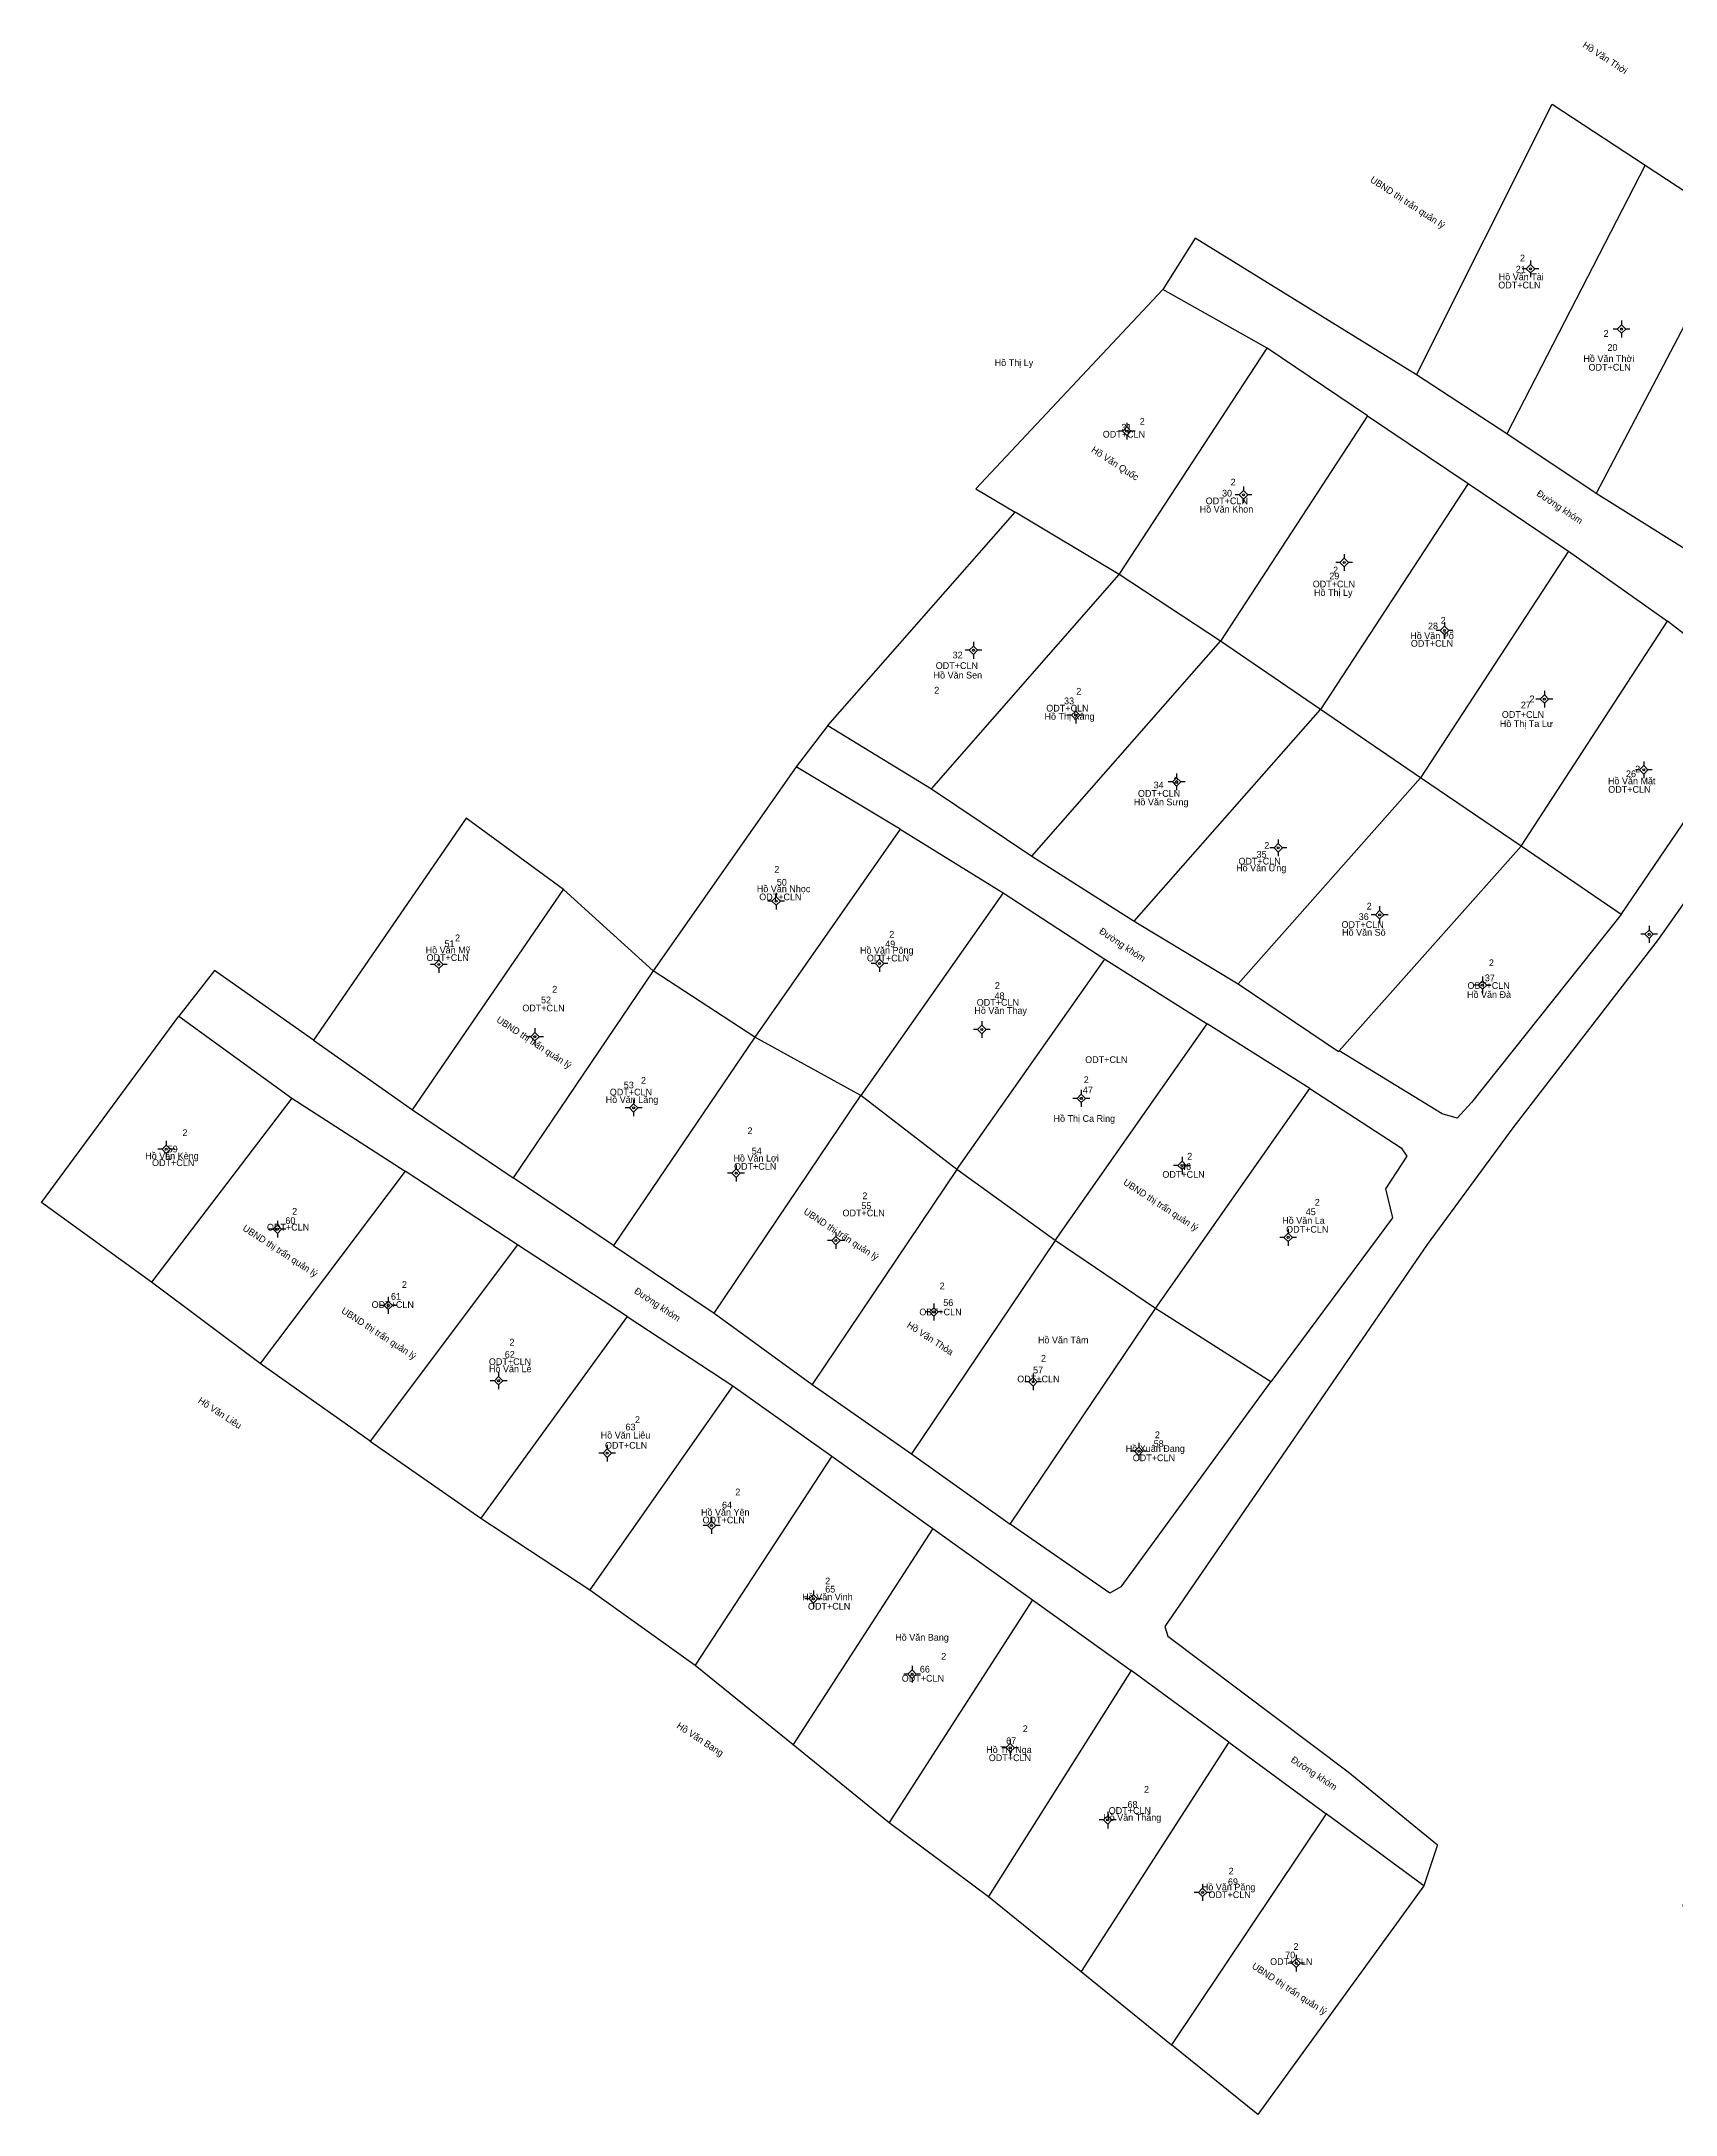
# Model space of a CAD drawing. Extents: x 535604 to 536043, y 1839074 to 1839455.
# Drawn here: x 535603.5 to 535846.2, y 1839074.3 to 1839382.3 of the extents above; entities that cross this region are included whole.
import ezdxf

# ---------------------------------------------------------------- set-up
doc = ezdxf.new("R2010")
doc.units = 0
for name, color, linetype in [('Level 10', 7, 'Continuous'), ('Level 11', 7, 'Continuous'), ('Level 16', 7, 'Continuous'), ('Level 17', 7, 'Continuous'), ('Level 18', 7, 'Continuous'), ('Level 19', 7, 'Continuous')]:
    doc.layers.add(name, color=color, linetype=linetype)

msp = doc.modelspace()

# ---------------------------------------------------------------- linework, layer by layer
at = {"layer": 'Level 10'}
for p, q in [((535841.67, 1839363.96), (535821.11, 1839324.04)), ((535841.67, 1839363.96), (535855.27, 1839355.02)), ((535853.17, 1839351), (535834.41, 1839315.15)), ((535785.52, 1839336.78), (535770.04, 1839345.49)), ((535763.56, 1839303.13), (535785.52, 1839336.78)), ((535800.44, 1839326.72), (535785.52, 1839336.78)), ((535821.11, 1839324.04), (535807.71, 1839332.79)), ((535800.44, 1839326.72), (535778.58, 1839293.22)), ((535800.44, 1839326.72), (535815.37, 1839316.66)), ((535834.41, 1839315.15), (535821.11, 1839324.04)), ((535815.37, 1839316.66), (535793.45, 1839283.08)), ((535815.37, 1839316.66), (535830.3, 1839306.6)), ((535853.03, 1839303.51), (535834.41, 1839315.15)), ((535720.3, 1839280.7), (535748.11, 1839312.37)), ((535763.56, 1839303.13), (535748.11, 1839312.37)), ((535830.3, 1839306.6), (535808.32, 1839272.94)), ((535830.3, 1839306.6), (535844.99, 1839296.2)), ((535735.66, 1839271.31), (535763.56, 1839303.13)), ((535778.58, 1839293.22), (535763.56, 1839303.13)), ((535823.25, 1839262.76), (535844.99, 1839296.2)), ((535750.59, 1839261.26), (535778.58, 1839293.22)), ((535793.45, 1839283.08), (535778.58, 1839293.22)), ((535765.79, 1839251.61), (535793.45, 1839283.08)), ((535808.32, 1839272.94), (535793.45, 1839283.08)), ((535720.3, 1839280.7), (535715.59, 1839274.55)), ((535720.3, 1839280.7), (535735.66, 1839271.31)), ((535715.59, 1839274.55), (535694.34, 1839244.23)), ((535731.03, 1839265.29), (535715.59, 1839274.55)), ((535781.22, 1839242.3), (535808.32, 1839272.94)), ((535823.25, 1839262.76), (535808.32, 1839272.94)), ((535735.66, 1839271.31), (535750.59, 1839261.26)), ((535731.03, 1839265.29), (535709.43, 1839234.41)), ((535731.03, 1839265.29), (535746.34, 1839255.83)), ((535823.25, 1839262.76), (535796.22, 1839232.34)), ((535838.12, 1839252.62), (535823.25, 1839262.76)), ((535750.59, 1839261.26), (535765.79, 1839251.61)), ((535658.63, 1839223.6), (535681.02, 1839256.34)), ((535694.34, 1839244.23), (535681.02, 1839256.34)), ((535746.34, 1839255.83), (535725.19, 1839225.71)), ((535746.34, 1839255.83), (535761.42, 1839246)), ((535765.79, 1839251.61), (535781.22, 1839242.3)), ((535694.34, 1839244.23), (535673.54, 1839213.51)), ((535709.43, 1839234.41), (535694.34, 1839244.23)), ((535739.47, 1839214.74), (535761.42, 1839246)), ((535761.42, 1839246), (535776.62, 1839236.36)), ((535781.22, 1839242.3), (535796.14, 1839232.25)), ((535623.93, 1839237.53), (535640.71, 1839225.33)), ((535754.06, 1839204.2), (535776.62, 1839236.36)), ((535791.85, 1839226.76), (535776.62, 1839236.36)), ((535643.91, 1839233.96), (535658.63, 1839223.6)), ((535709.43, 1839234.41), (535688.46, 1839203.43)), ((535725.19, 1839225.71), (535709.43, 1839234.41)), ((535796.22, 1839232.34), (535796.14, 1839232.25)), ((535640.71, 1839225.33), (535619.83, 1839197.99)), ((535640.71, 1839225.33), (535657.52, 1839214.49)), ((535703.39, 1839193.37), (535725.19, 1839225.71)), ((535739.47, 1839214.74), (535725.19, 1839225.71)), ((535768.95, 1839194.09), (535791.85, 1839226.76)), ((535658.63, 1839223.6), (535673.54, 1839213.51)), ((535657.52, 1839214.49), (535635.98, 1839185.89)), ((535674.2, 1839203.55), (535657.52, 1839214.49)), ((535688.46, 1839203.43), (535673.54, 1839213.51)), ((535739.47, 1839214.74), (535717.96, 1839182.81)), ((535754.06, 1839204.2), (535739.47, 1839214.74)), ((535754.06, 1839204.2), (535732.69, 1839172.47)), ((535768.95, 1839194.09), (535754.06, 1839204.2)), ((535674.2, 1839203.55), (535652.31, 1839174.35)), ((535690.47, 1839192.89), (535674.2, 1839203.55)), ((535688.46, 1839203.43), (535703.39, 1839193.37)), ((535635.98, 1839185.89), (535619.83, 1839197.99)), ((535690.47, 1839192.89), (535668.74, 1839162.94)), ((535690.47, 1839192.89), (535706.18, 1839182.57)), ((535703.39, 1839193.37), (535717.96, 1839182.81)), ((535747.35, 1839162.03), (535768.95, 1839194.09)), ((535786.08, 1839183.2), (535768.95, 1839194.09)), ((535652.31, 1839174.35), (535635.98, 1839185.89)), ((535706.18, 1839182.57), (535684.94, 1839152.27)), ((535706.18, 1839182.57), (535720.86, 1839172.16)), ((535717.96, 1839182.81), (535732.69, 1839172.47)), ((535652.31, 1839174.35), (535668.74, 1839162.94)), ((535720.86, 1839172.16), (535700.59, 1839141.09)), ((535720.86, 1839172.16), (535735.89, 1839161.38)), ((535732.69, 1839172.47), (535747.35, 1839162.03)), ((535668.74, 1839162.94), (535684.94, 1839152.27)), ((535735.89, 1839161.38), (535715.15, 1839129.28)), ((535735.89, 1839161.38), (535750.68, 1839150.77)), ((535684.94, 1839152.27), (535700.59, 1839141.09)), ((535750.68, 1839150.77), (535729.41, 1839117.71)), ((535750.68, 1839150.77), (535765.32, 1839140.3)), ((535700.59, 1839141.09), (535715.15, 1839129.28)), ((535765.32, 1839140.3), (535744.13, 1839106.73)), ((535779.82, 1839129.64), (535765.32, 1839140.3)), ((535715.15, 1839129.28), (535729.41, 1839117.71)), ((535779.82, 1839129.64), (535757.92, 1839095.55)), ((535779.82, 1839129.64), (535794.32, 1839118.98)), ((535729.41, 1839117.71), (535744.13, 1839106.73)), ((535794.32, 1839118.98), (535771.32, 1839084.68)), ((535808.8, 1839108.29), (535794.32, 1839118.98)), ((535810.82, 1839114.37), (535808.8, 1839108.29)), ((535744.13, 1839106.73), (535757.92, 1839095.55)), ((535757.92, 1839095.55), (535771.32, 1839084.68))]:
    msp.add_line(p, q, dxfattribs=at)
for points in [[(535807.71, 1839332.79), (535827.88, 1839373.02), (535841.67, 1839363.96)], [(535807.71, 1839332.79), (535774.86, 1839353.09), (535770.04, 1839345.49)], [(535770.04, 1839345.49), (535742.26, 1839315.87), (535748.11, 1839312.37)], [(535838.12, 1839252.62), (535857.92, 1839281.74), (535857.55, 1839285.04), (535856.26, 1839287.44), (535844.99, 1839296.2)], [(535853.15, 1839103.85), (535847.29, 1839105.24), (535852.44, 1839132.67), (535859, 1839170.76), (535863.17, 1839195.53), (535872.01, 1839212.4), (535890.46, 1839226.75), (535925.98, 1839253.99), (535925.26, 1839257.63), (535912.73, 1839263.31), (535870.38, 1839281.73), (535868.4, 1839281.89), (535866.09, 1839280.81), (535843.58, 1839248.89)], [(535681.02, 1839256.34), (535666.56, 1839266.93), (535643.91, 1839233.96)], [(535838.12, 1839252.62), (535815.86, 1839224.67), (535813.73, 1839222.36), (535811.51, 1839223.01), (535796.22, 1839232.34)], [(535843.58, 1839248.89), (535822.03, 1839220.94), (535809.28, 1839203.59), (535770.34, 1839146.83), (535770.8, 1839145.41), (535797.56, 1839125.24), (535810.82, 1839114.37)], [(535643.91, 1839233.96), (535629.19, 1839244.32), (535623.93, 1839237.53)], [(535619.83, 1839197.99), (535603.51, 1839209.83), (535623.93, 1839237.53)], [(535791.85, 1839226.76), (535805.43, 1839217.93), (535806.29, 1839216.73), (535803.1, 1839211.86), (535804.13, 1839207.56), (535786.08, 1839183.2)], [(535786.08, 1839183.2), (535786.05, 1839183.16), (535763.82, 1839152.7), (535762.15, 1839151.78), (535747.35, 1839162.03)], [(535808.8, 1839108.29), (535784.16, 1839074.32), (535771.32, 1839084.68)]]:
    msp.add_lwpolyline(points, dxfattribs=at)
at = {"layer": 'Level 11'}
for p, q in [((535824.02, 1839348.55), (535823.39, 1839348.55)), ((535824.64, 1839349.18), (535824.02, 1839348.55)), ((535824.02, 1839348.55), (535824.64, 1839347.93)), ((535824.64, 1839349.8), (535824.64, 1839349.18)), ((535825.27, 1839348.55), (535824.64, 1839349.18)), ((535824.64, 1839347.93), (535825.27, 1839348.55)), ((535825.89, 1839348.55), (535825.27, 1839348.55)), ((535824.64, 1839347.93), (535824.64, 1839347.3)), ((535837.53, 1839339.6), (535836.9, 1839339.6)), ((535838.15, 1839340.23), (535837.53, 1839339.6)), ((535837.53, 1839339.6), (535838.15, 1839338.98)), ((535838.15, 1839340.85), (535838.15, 1839340.23)), ((535838.78, 1839339.6), (535838.15, 1839340.23)), ((535838.15, 1839338.98), (535838.78, 1839339.6)), ((535839.4, 1839339.6), (535838.78, 1839339.6)), ((535838.15, 1839338.98), (535838.15, 1839338.35)), ((535764.05, 1839324.42), (535763.42, 1839324.42)), ((535764.67, 1839325.05), (535764.05, 1839324.42)), ((535764.05, 1839324.42), (535764.67, 1839323.8)), ((535764.67, 1839325.67), (535764.67, 1839325.05)), ((535765.3, 1839324.42), (535764.67, 1839325.05)), ((535764.67, 1839323.8), (535765.3, 1839324.42)), ((535765.92, 1839324.42), (535765.3, 1839324.42)), ((535764.67, 1839323.8), (535764.67, 1839323.17)), ((535781.39, 1839314.97), (535780.77, 1839314.97)), ((535782.02, 1839315.59), (535781.39, 1839314.97)), ((535781.39, 1839314.97), (535782.02, 1839314.34)), ((535782.02, 1839316.22), (535782.02, 1839315.59)), ((535782.64, 1839314.97), (535782.02, 1839315.59)), ((535782.02, 1839314.34), (535782.64, 1839314.97)), ((535783.27, 1839314.97), (535782.64, 1839314.97)), ((535782.02, 1839314.34), (535782.02, 1839313.72)), ((535796.96, 1839305.54), (535796.34, 1839304.92)), ((535796.96, 1839306.17), (535796.96, 1839305.54)), ((535797.59, 1839304.92), (535796.96, 1839305.54)), ((535796.34, 1839304.92), (535795.71, 1839304.92)), ((535796.34, 1839304.92), (535796.96, 1839304.29)), ((535796.96, 1839304.29), (535797.59, 1839304.92)), ((535796.96, 1839304.29), (535796.96, 1839303.67)), ((535798.21, 1839304.92), (535797.59, 1839304.92)), ((535741.91, 1839293.12), (535741.91, 1839292.49)), ((535811.24, 1839294.82), (535810.61, 1839294.82)), ((535811.86, 1839295.44), (535811.24, 1839294.82)), ((535811.24, 1839294.82), (535811.86, 1839294.19)), ((535811.86, 1839296.07), (535811.86, 1839295.44)), ((535812.49, 1839294.82), (535811.86, 1839295.44)), ((535811.86, 1839294.19), (535812.49, 1839294.82)), ((535811.86, 1839294.19), (535811.86, 1839293.57)), ((535813.11, 1839294.82), (535812.49, 1839294.82)), ((535741.28, 1839291.87), (535740.66, 1839291.87)), ((535741.91, 1839292.49), (535741.28, 1839291.87)), ((535741.28, 1839291.87), (535741.91, 1839291.24)), ((535742.53, 1839291.87), (535741.91, 1839292.49)), ((535741.91, 1839291.24), (535742.53, 1839291.87)), ((535741.91, 1839291.24), (535741.91, 1839290.62)), ((535743.16, 1839291.87), (535742.53, 1839291.87)), ((535826.07, 1839284.62), (535825.45, 1839284.62)), ((535826.7, 1839285.24), (535826.07, 1839284.62)), ((535826.07, 1839284.62), (535826.7, 1839283.99)), ((535826.7, 1839285.87), (535826.7, 1839285.24)), ((535827.32, 1839284.62), (535826.7, 1839285.24)), ((535826.7, 1839283.99), (535827.32, 1839284.62)), ((535826.7, 1839283.99), (535826.7, 1839283.37)), ((535827.95, 1839284.62), (535827.32, 1839284.62)), ((535756.47, 1839282.22), (535755.85, 1839282.22)), ((535757.1, 1839282.85), (535756.47, 1839282.22)), ((535756.47, 1839282.22), (535757.1, 1839281.6)), ((535757.1, 1839283.47), (535757.1, 1839282.85)), ((535757.72, 1839282.22), (535757.1, 1839282.85)), ((535757.1, 1839281.6), (535757.72, 1839282.22)), ((535757.1, 1839281.6), (535757.1, 1839280.97)), ((535758.35, 1839282.22), (535757.72, 1839282.22)), ((535841.46, 1839274.73), (535840.83, 1839274.11)), ((535841.46, 1839275.36), (535841.46, 1839274.73)), ((535842.08, 1839274.11), (535841.46, 1839274.73)), ((535771.47, 1839272.32), (535770.84, 1839272.32)), ((535772.09, 1839272.94), (535771.47, 1839272.32)), ((535771.47, 1839272.32), (535772.09, 1839271.69)), ((535772.09, 1839273.57), (535772.09, 1839272.94)), ((535772.72, 1839272.32), (535772.09, 1839272.94)), ((535772.09, 1839271.69), (535772.72, 1839272.32)), ((535772.09, 1839271.69), (535772.09, 1839271.07)), ((535773.34, 1839272.32), (535772.72, 1839272.32)), ((535840.83, 1839274.11), (535840.21, 1839274.11)), ((535840.83, 1839274.11), (535841.46, 1839273.48)), ((535841.46, 1839273.48), (535842.08, 1839274.11)), ((535841.46, 1839273.48), (535841.46, 1839272.86)), ((535842.71, 1839274.11), (535842.08, 1839274.11)), ((535786.56, 1839262.52), (535785.93, 1839262.52)), ((535787.18, 1839263.15), (535786.56, 1839262.52)), ((535786.56, 1839262.52), (535787.18, 1839261.9)), ((535787.18, 1839263.77), (535787.18, 1839263.15)), ((535787.81, 1839262.52), (535787.18, 1839263.15)), ((535787.18, 1839261.9), (535787.81, 1839262.52)), ((535788.43, 1839262.52), (535787.81, 1839262.52)), ((535787.18, 1839261.9), (535787.18, 1839261.27)), ((535711.99, 1839254.6), (535711.37, 1839254.6)), ((535712.62, 1839255.23), (535711.99, 1839254.6)), ((535711.99, 1839254.6), (535712.62, 1839253.98)), ((535712.62, 1839255.85), (535712.62, 1839255.23)), ((535713.24, 1839254.6), (535712.62, 1839255.23)), ((535712.62, 1839253.98), (535713.24, 1839254.6)), ((535712.62, 1839253.98), (535712.62, 1839253.35)), ((535713.87, 1839254.6), (535713.24, 1839254.6)), ((535802.24, 1839253.2), (535801.62, 1839252.58)), ((535802.24, 1839253.83), (535802.24, 1839253.2)), ((535802.87, 1839252.58), (535802.24, 1839253.2)), ((535801.62, 1839252.58), (535800.99, 1839252.58)), ((535801.62, 1839252.58), (535802.24, 1839251.95)), ((535802.24, 1839251.95), (535802.87, 1839252.58)), ((535802.24, 1839251.95), (535802.24, 1839251.33)), ((535803.49, 1839252.58), (535802.87, 1839252.58)), ((535842.26, 1839250.3), (535841.63, 1839249.67)), ((535842.26, 1839250.92), (535842.26, 1839250.3)), ((535842.88, 1839249.67), (535842.26, 1839250.3)), ((535841.63, 1839249.67), (535841.01, 1839249.67)), ((535841.63, 1839249.67), (535842.26, 1839249.05)), ((535842.26, 1839249.05), (535842.88, 1839249.67)), ((535842.26, 1839249.05), (535842.26, 1839248.42)), ((535843.51, 1839249.67), (535842.88, 1839249.67)), ((535661.89, 1839245.2), (535661.26, 1839245.2)), ((535662.51, 1839245.83), (535661.89, 1839245.2)), ((535661.89, 1839245.2), (535662.51, 1839244.58)), ((535662.51, 1839246.45), (535662.51, 1839245.83)), ((535663.14, 1839245.2), (535662.51, 1839245.83)), ((535662.51, 1839244.58), (535663.14, 1839245.2)), ((535662.51, 1839244.58), (535662.51, 1839243.95)), ((535663.76, 1839245.2), (535663.14, 1839245.2)), ((535727.35, 1839245.34), (535726.72, 1839245.34)), ((535727.97, 1839245.96), (535727.35, 1839245.34)), ((535727.35, 1839245.34), (535727.97, 1839244.71)), ((535727.97, 1839246.59), (535727.97, 1839245.96)), ((535728.6, 1839245.34), (535727.97, 1839245.96)), ((535727.97, 1839244.71), (535728.6, 1839245.34)), ((535727.97, 1839244.71), (535727.97, 1839244.09)), ((535729.22, 1839245.34), (535728.6, 1839245.34)), ((535816.89, 1839242.13), (535816.26, 1839242.13)), ((535817.51, 1839242.76), (535816.89, 1839242.13)), ((535816.89, 1839242.13), (535817.51, 1839241.51)), ((535817.51, 1839243.38), (535817.51, 1839242.76)), ((535818.14, 1839242.13), (535817.51, 1839242.76)), ((535817.51, 1839241.51), (535818.14, 1839242.13)), ((535817.51, 1839241.51), (535817.51, 1839240.88)), ((535818.76, 1839242.13), (535818.14, 1839242.13)), ((535676.79, 1839235.08), (535676.16, 1839234.46)), ((535676.79, 1839235.71), (535676.79, 1839235.08)), ((535677.41, 1839234.46), (535676.79, 1839235.08)), ((535742.53, 1839235.54), (535741.9, 1839235.54)), ((535743.15, 1839236.16), (535742.53, 1839235.54)), ((535742.53, 1839235.54), (535743.15, 1839234.91)), ((535743.15, 1839236.79), (535743.15, 1839236.16)), ((535743.78, 1839235.54), (535743.15, 1839236.16)), ((535743.15, 1839234.91), (535743.78, 1839235.54)), ((535743.15, 1839234.91), (535743.15, 1839234.29)), ((535744.4, 1839235.54), (535743.78, 1839235.54)), ((535676.16, 1839234.46), (535675.54, 1839234.46)), ((535676.16, 1839234.46), (535676.79, 1839233.83)), ((535676.79, 1839233.83), (535677.41, 1839234.46)), ((535676.79, 1839233.83), (535676.79, 1839233.21)), ((535678.04, 1839234.46), (535677.41, 1839234.46)), ((535757.93, 1839225.92), (535757.3, 1839225.3)), ((535757.93, 1839226.55), (535757.93, 1839225.92)), ((535758.55, 1839225.3), (535757.93, 1839225.92)), ((535690.83, 1839223.89), (535690.2, 1839223.89)), ((535691.45, 1839224.51), (535690.83, 1839223.89)), ((535690.83, 1839223.89), (535691.45, 1839223.26)), ((535691.45, 1839225.14), (535691.45, 1839224.51)), ((535692.08, 1839223.89), (535691.45, 1839224.51)), ((535691.45, 1839223.26), (535692.08, 1839223.89)), ((535691.45, 1839223.26), (535691.45, 1839222.64)), ((535692.7, 1839223.89), (535692.08, 1839223.89)), ((535757.3, 1839225.3), (535756.68, 1839225.3)), ((535757.3, 1839225.3), (535757.93, 1839224.67)), ((535757.93, 1839224.67), (535758.55, 1839225.3)), ((535757.93, 1839224.67), (535757.93, 1839224.05)), ((535759.18, 1839225.3), (535758.55, 1839225.3)), ((535621.42, 1839217.74), (535620.79, 1839217.74)), ((535622.04, 1839218.36), (535621.42, 1839217.74)), ((535621.42, 1839217.74), (535622.04, 1839217.11)), ((535622.04, 1839218.99), (535622.04, 1839218.36)), ((535622.67, 1839217.74), (535622.04, 1839218.36)), ((535622.04, 1839217.11), (535622.67, 1839217.74)), ((535622.04, 1839217.11), (535622.04, 1839216.49)), ((535623.29, 1839217.74), (535622.67, 1839217.74)), ((535772.89, 1839216.59), (535772.89, 1839215.96)), ((535706.04, 1839214.19), (535705.41, 1839214.19)), ((535706.66, 1839214.81), (535706.04, 1839214.19)), ((535706.04, 1839214.19), (535706.66, 1839213.56)), ((535706.66, 1839215.44), (535706.66, 1839214.81)), ((535707.29, 1839214.19), (535706.66, 1839214.81)), ((535706.66, 1839213.56), (535707.29, 1839214.19)), ((535706.66, 1839213.56), (535706.66, 1839212.94)), ((535707.91, 1839214.19), (535707.29, 1839214.19)), ((535772.26, 1839215.34), (535771.64, 1839215.34)), ((535772.89, 1839215.96), (535772.26, 1839215.34)), ((535772.26, 1839215.34), (535772.89, 1839214.71)), ((535773.51, 1839215.34), (535772.89, 1839215.96)), ((535772.89, 1839214.71), (535773.51, 1839215.34)), ((535772.89, 1839214.71), (535772.89, 1839214.09)), ((535774.14, 1839215.34), (535773.51, 1839215.34)), ((535638.54, 1839207.11), (535638.54, 1839206.48)), ((535637.92, 1839205.86), (535637.29, 1839205.86)), ((535638.54, 1839206.48), (535637.92, 1839205.86)), ((535637.92, 1839205.86), (535638.54, 1839205.23)), ((535639.17, 1839205.86), (535638.54, 1839206.48)), ((535638.54, 1839205.23), (535639.17, 1839205.86)), ((535638.54, 1839205.23), (535638.54, 1839204.61)), ((535639.79, 1839205.86), (535639.17, 1839205.86)), ((535720.86, 1839204.17), (535720.24, 1839204.17)), ((535721.49, 1839204.79), (535720.86, 1839204.17)), ((535720.86, 1839204.17), (535721.49, 1839203.54)), ((535721.49, 1839205.42), (535721.49, 1839204.79)), ((535722.11, 1839204.17), (535721.49, 1839204.79)), ((535721.49, 1839203.54), (535722.11, 1839204.17)), ((535722.74, 1839204.17), (535722.11, 1839204.17)), ((535788.03, 1839204.65), (535787.4, 1839204.65)), ((535788.65, 1839205.28), (535788.03, 1839204.65)), ((535788.03, 1839204.65), (535788.65, 1839204.03)), ((535788.65, 1839205.9), (535788.65, 1839205.28)), ((535789.28, 1839204.65), (535788.65, 1839205.28)), ((535788.65, 1839204.03), (535789.28, 1839204.65)), ((535788.65, 1839204.03), (535788.65, 1839203.4)), ((535789.9, 1839204.65), (535789.28, 1839204.65)), ((535721.49, 1839203.54), (535721.49, 1839202.92)), ((535654.4, 1839194.54), (535653.77, 1839194.54)), ((535655.02, 1839195.17), (535654.4, 1839194.54)), ((535654.4, 1839194.54), (535655.02, 1839193.92)), ((535655.02, 1839195.79), (535655.02, 1839195.17)), ((535655.65, 1839194.54), (535655.02, 1839195.17)), ((535655.02, 1839193.92), (535655.65, 1839194.54)), ((535656.27, 1839194.54), (535655.65, 1839194.54)), ((535736.04, 1839194.81), (535736.04, 1839194.18)), ((535655.02, 1839193.92), (535655.02, 1839193.29)), ((535735.41, 1839193.56), (535734.79, 1839193.56)), ((535736.04, 1839194.18), (535735.41, 1839193.56)), ((535735.41, 1839193.56), (535736.04, 1839192.93)), ((535736.66, 1839193.56), (535736.04, 1839194.18)), ((535736.04, 1839192.93), (535736.66, 1839193.56)), ((535736.04, 1839192.93), (535736.04, 1839192.31)), ((535737.29, 1839193.56), (535736.66, 1839193.56)), ((535670.77, 1839183.35), (535670.15, 1839183.35)), ((535671.4, 1839183.97), (535670.77, 1839183.35)), ((535670.77, 1839183.35), (535671.4, 1839182.72)), ((535671.4, 1839184.6), (535671.4, 1839183.97)), ((535672.02, 1839183.35), (535671.4, 1839183.97)), ((535671.4, 1839182.72), (535672.02, 1839183.35)), ((535671.4, 1839182.72), (535671.4, 1839182.1)), ((535672.65, 1839183.35), (535672.02, 1839183.35)), ((535750.15, 1839183.19), (535749.53, 1839183.19)), ((535750.78, 1839183.81), (535750.15, 1839183.19)), ((535750.15, 1839183.19), (535750.78, 1839182.56)), ((535750.78, 1839184.44), (535750.78, 1839183.81)), ((535751.4, 1839183.19), (535750.78, 1839183.81)), ((535750.78, 1839182.56), (535751.4, 1839183.19)), ((535750.78, 1839182.56), (535750.78, 1839181.94)), ((535752.03, 1839183.19), (535751.4, 1839183.19)), ((535687.53, 1839173.21), (535686.9, 1839172.59)), ((535687.53, 1839173.84), (535687.53, 1839173.21)), ((535688.15, 1839172.59), (535687.53, 1839173.21)), ((535766.47, 1839173.49), (535765.84, 1839172.86)), ((535766.47, 1839174.11), (535766.47, 1839173.49)), ((535767.09, 1839172.86), (535766.47, 1839173.49)), ((535686.9, 1839172.59), (535686.28, 1839172.59)), ((535686.9, 1839172.59), (535687.53, 1839171.96)), ((535687.53, 1839171.96), (535688.15, 1839172.59)), ((535687.53, 1839171.96), (535687.53, 1839171.34)), ((535688.78, 1839172.59), (535688.15, 1839172.59)), ((535765.84, 1839172.86), (535765.22, 1839172.86)), ((535765.84, 1839172.86), (535766.47, 1839172.24)), ((535766.47, 1839172.24), (535767.09, 1839172.86)), ((535766.47, 1839172.24), (535766.47, 1839171.61)), ((535767.72, 1839172.86), (535767.09, 1839172.86)), ((535702.4, 1839161.85), (535701.78, 1839161.85)), ((535703.03, 1839162.48), (535702.4, 1839161.85)), ((535702.4, 1839161.85), (535703.03, 1839161.23)), ((535703.03, 1839163.1), (535703.03, 1839162.48)), ((535703.65, 1839161.85), (535703.03, 1839162.48)), ((535703.03, 1839161.23), (535703.65, 1839161.85)), ((535703.03, 1839161.23), (535703.03, 1839160.6)), ((535704.28, 1839161.85), (535703.65, 1839161.85)), ((535718.14, 1839151.55), (535717.52, 1839150.93)), ((535718.14, 1839152.18), (535718.14, 1839151.55)), ((535718.77, 1839150.93), (535718.14, 1839151.55)), ((535717.52, 1839150.93), (535716.89, 1839150.93)), ((535717.52, 1839150.93), (535718.14, 1839150.3)), ((535718.14, 1839150.3), (535718.77, 1839150.93)), ((535718.14, 1839150.3), (535718.14, 1839149.68)), ((535719.39, 1839150.93), (535718.77, 1839150.93)), ((535732.18, 1839139.75), (535731.56, 1839139.75)), ((535732.81, 1839140.37), (535732.18, 1839139.75)), ((535732.18, 1839139.75), (535732.81, 1839139.12)), ((535732.81, 1839141), (535732.81, 1839140.37)), ((535733.43, 1839139.75), (535732.81, 1839140.37)), ((535732.81, 1839139.12), (535733.43, 1839139.75)), ((535732.81, 1839139.12), (535732.81, 1839138.5)), ((535734.06, 1839139.75), (535733.43, 1839139.75)), ((535747.36, 1839130.07), (535747.36, 1839129.44)), ((535746.74, 1839128.82), (535746.11, 1839128.82)), ((535747.36, 1839129.44), (535746.74, 1839128.82)), ((535746.74, 1839128.82), (535747.36, 1839128.19)), ((535747.99, 1839128.82), (535747.36, 1839129.44)), ((535747.36, 1839128.19), (535747.99, 1839128.82)), ((535747.36, 1839128.19), (535747.36, 1839127.57)), ((535748.61, 1839128.82), (535747.99, 1839128.82)), ((535761.23, 1839118.09), (535760.6, 1839118.09)), ((535761.85, 1839118.71), (535761.23, 1839118.09)), ((535761.23, 1839118.09), (535761.85, 1839117.46)), ((535761.85, 1839119.34), (535761.85, 1839118.71)), ((535762.48, 1839118.09), (535761.85, 1839118.71)), ((535761.85, 1839117.46), (535762.48, 1839118.09)), ((535763.1, 1839118.09), (535762.48, 1839118.09)), ((535761.85, 1839117.46), (535761.85, 1839116.84)), ((535775.95, 1839108.57), (535775.95, 1839107.95)), ((535775.33, 1839107.32), (535774.7, 1839107.32)), ((535775.95, 1839107.95), (535775.33, 1839107.32)), ((535775.33, 1839107.32), (535775.95, 1839106.7)), ((535776.58, 1839107.32), (535775.95, 1839107.95)), ((535775.95, 1839106.7), (535776.58, 1839107.32)), ((535775.95, 1839106.7), (535775.95, 1839106.07)), ((535777.2, 1839107.32), (535776.58, 1839107.32)), ((535789.22, 1839096.81), (535788.6, 1839096.81)), ((535789.85, 1839097.43), (535789.22, 1839096.81)), ((535789.22, 1839096.81), (535789.85, 1839096.18)), ((535789.85, 1839098.06), (535789.85, 1839097.43)), ((535790.47, 1839096.81), (535789.85, 1839097.43)), ((535789.85, 1839096.18), (535790.47, 1839096.81)), ((535789.85, 1839096.18), (535789.85, 1839095.56)), ((535791.1, 1839096.81), (535790.47, 1839096.81))]:
    msp.add_line(p, q, dxfattribs=at)
for centre in [(535824.64, 1839348.55), (535838.15, 1839339.6), (535764.67, 1839324.42), (535782.02, 1839314.97), (535796.96, 1839304.92), (535811.86, 1839294.82), (535741.91, 1839291.87), (535826.7, 1839284.62), (535757.1, 1839282.22), (535772.09, 1839272.32), (535841.46, 1839274.11), (535787.18, 1839262.52), (535712.62, 1839254.6), (535802.24, 1839252.58), (535842.26, 1839249.67), (535662.51, 1839245.2), (535727.97, 1839245.34), (535817.51, 1839242.13), (535676.79, 1839234.46), (535743.15, 1839235.54), (535757.93, 1839225.3), (535691.45, 1839223.89), (535622.04, 1839217.74), (535706.66, 1839214.19), (535772.89, 1839215.34), (535638.54, 1839205.86), (535721.49, 1839204.17), (535788.65, 1839204.65), (535655.02, 1839194.54), (535736.04, 1839193.56), (535671.4, 1839183.35), (535750.78, 1839183.19), (535766.47, 1839172.86), (535687.53, 1839172.59), (535703.03, 1839161.85), (535718.14, 1839150.93), (535732.81, 1839139.75), (535747.36, 1839128.82), (535761.85, 1839118.09), (535775.95, 1839107.32), (535789.85, 1839096.81)]:
    msp.add_circle(centre, 0.15, dxfattribs=at)

# ---------------------------------------------------------------- texts
at = {"layer": 'Level 16'}
for s, rotation, p in [('Hồ Văn Thời', 326.8833, (535832.28, 1839381.55)), ('UBND thị trấn quản lý', 326.8833, (535800.73, 1839361.54)), ('Hồ Văn Quốc', 326.8833, (535759.32, 1839321.42)), ('Đường khóm', 326.2892, (535825.44, 1839314.93)), ('Đường khóm', 326.2892, (535760.5, 1839249.89)), ('UBND thị trấn quản lý', 326.8833, (535670.98, 1839236.73)), ('UBND thị trấn quản lý', 326.8833, (535764.07, 1839212.58)), ('UBND thị trấn quản lý', 326.8833, (535716.59, 1839208.23)), ('UBND thị trấn quản lý', 326.8833, (535633.28, 1839205.76)), ('Đường khóm', 326.2892, (535691.44, 1839196.44)), ('UBND thị trấn quản lý', 326.8833, (535647.94, 1839193.5)), ('Hồ Văn Thỏa', 326.8833, (535731.94, 1839191.37)), ('Hồ Văn Liêu', 326.8833, (535626.66, 1839180.15)), ('Hồ Văn Bang', 326.8833, (535697.73, 1839131.83)), ('Đường khóm', 326.2892, (535788.96, 1839126.8)), ('UBND thị trấn quản lý', 326.8833, (535783.16, 1839096.13))]:
    msp.add_text(s, height=1, rotation=rotation, dxfattribs=at).set_placement(p)
for s, p in [('Hồ Văn Tài', (535819.92, 1839346.86)), ('Hồ Thị Ly', (535745.07, 1839334.1)), ('Hồ Văn Thời', (535832.5, 1839334.71)), ('Hồ Văn Khon', (535775.51, 1839312.33)), ('Hồ Thị Ly', (535792.49, 1839299.95)), ('Hồ Văn Pổ', (535806.78, 1839293.53)), ('Hồ Văn Sen', (535735.99, 1839287.68)), ('Hồ Thị Xâng', (535752.47, 1839281.55)), ('Hồ Thị Ta Lư', (535820.08, 1839280.47)), ('Hồ Văn Mặt', (535836.14, 1839271.96)), ('Hồ Văn Sưng', (535765.74, 1839268.83)), ('Hồ Văn Ưng', (535780.92, 1839259.03)), ('Hồ Văn Nhọc', (535709.74, 1839255.93)), ('Hồ Văn Sô', (535796.66, 1839249.47)), ('Hồ Văn Mỹ', (535660.56, 1839246.83)), ('Hồ Văn Pông', (535725.06, 1839246.8)), ('Hồ Văn Đà', (535815.21, 1839240.22)), ('Hồ Văn Thay', (535742.05, 1839237.85)), ('Hồ Văn Lăng', (535687.3, 1839224.62)), ('Hồ Thị Ca Ring', (535753.81, 1839221.81)), ('Hồ Văn Kèng', (535618.91, 1839216.25)), ('Hồ Văn Lợi', (535706.27, 1839215.91)), ('Hồ Văn La', (535787.77, 1839206.66)), ('Hồ Văn Tâm', (535751.49, 1839188.9)), ('Hồ Văn Lê', (535669.96, 1839184.61)), ('Hồ Văn Liêu', (535686.56, 1839174.76)), ('Hồ Xuân Đang', (535764.53, 1839172.77)), ('Hồ Văn Yên', (535701.45, 1839163.3)), ('Hồ Văn Vinh', (535716.48, 1839150.72)), ('Hồ Văn Bang', (535730.3, 1839144.72)), ('Hồ Thị Nga', (535743.81, 1839128.03)), ('Hồ Văn Thắng', (535761.18, 1839117.96)), ('Hồ Văn Păng', (535775.83, 1839107.63))]:
    msp.add_text(s, height=1, dxfattribs=at).set_placement(p)
at = {"layer": 'Level 17'}
for p in [(535819.85, 1839345.63), (535833.26, 1839333.42), (535761.12, 1839323.47), (535776.4, 1839313.57), (535792.3, 1839301.22), (535806.87, 1839292.4), (535736.31, 1839289.1), (535752.73, 1839282.77), (535820.38, 1839281.83), (535836.19, 1839270.7), (535766.34, 1839270.1), (535781.27, 1839260.04), (535710.1, 1839254.73), (535796.57, 1839250.62), (535660.69, 1839245.71), (535726.09, 1839245.64), (535815.28, 1839241.56), (535674.92, 1839238.22), (535742.4, 1839239.06), (535758.51, 1839230.55), (535687.91, 1839225.73), (535619.93, 1839215.24), (535706.36, 1839214.69), (535769.97, 1839213.5), (535722.47, 1839207.77), (535636.99, 1839205.66), (535788.35, 1839205.34), (535652.54, 1839194.16), (535733.88, 1839193.06), (535669.95, 1839185.68), (535748.42, 1839183.1), (535687.19, 1839173.25), (535765.57, 1839171.39), (535701.69, 1839162.15), (535717.34, 1839149.34), (535731.27, 1839138.64), (535744.19, 1839126.83), (535762, 1839118.99), (535776.82, 1839106.48), (535785.97, 1839096.54)]:
    msp.add_text('ODT+CLN', height=1, dxfattribs=at).set_placement(p)
at = {"layer": 'Level 18'}
for s, p in [('21', (535822.45, 1839347.99)), ('20', (535836.07, 1839336.36)), ('31', (535763.9, 1839324.51)), ('30', (535778.83, 1839314.71)), ('29', (535794.76, 1839302.41)), ('28', (535809.42, 1839294.98)), ('32', (535738.82, 1839290.67)), ('33', (535755.37, 1839283.85)), ('27', (535823.21, 1839283.25)), ('34', (535768.67, 1839271.35)), ('26', (535838.82, 1839273.02)), ('35', (535783.96, 1839261.06)), ('50', (535712.71, 1839256.91)), ('36', (535799.13, 1839251.79)), ('51', (535663.36, 1839247.78)), ('49', (535728.8, 1839247.74)), ('48', (535745.05, 1839240.03)), ('37', (535817.86, 1839242.7)), ('52', (535677.7, 1839239.42)), ('53', (535689.99, 1839226.78)), ('47', (535758.17, 1839226.04)), ('59', (535622.25, 1839217.27)), ('54', (535708.99, 1839216.98)), ('46', (535772.74, 1839214.67)), ('60', (535639.73, 1839206.63)), ('55', (535725.26, 1839208.84)), ('45', (535791.26, 1839207.95)), ('61', (535655.41, 1839195.37)), ('56', (535737.43, 1839194.45)), ('62', (535672.31, 1839186.75)), ('57', (535750.77, 1839184.43)), ('63', (535690.24, 1839175.97)), ('58', (535768.68, 1839173.49)), ('64', (535704.57, 1839164.39)), ('65', (535719.9, 1839151.88)), ('66', (535733.95, 1839139.99)), ('67', (535746.77, 1839129.35)), ('68', (535764.79, 1839119.9)), ('69', (535779.71, 1839108.4)), ('70', (535788.21, 1839097.52))]:
    msp.add_text(s, height=1, dxfattribs=at).set_placement(p)
at = {"layer": 'Level 19'}
for p in [(535823.08, 1839349.65), (535835.49, 1839338.44), (535766.61, 1839325.38), (535780.11, 1839316.36), (535795.32, 1839303.29), (535811.31, 1839295.82), (535736.09, 1839285.44), (535757.19, 1839285.28), (535824.5, 1839284.15), (535840.18, 1839273.73), (535771.62, 1839272.04), (535785.11, 1839262.38), (535712.35, 1839258.83), (535800.31, 1839253.35), (535729.42, 1839249.18), (535664.93, 1839248.64), (535818.46, 1839244.94), (535679.36, 1839241.01), (535745.1, 1839241.56), (535692.54, 1839227.46), (535758.29, 1839227.56), (535624.44, 1839219.69), (535708.36, 1839219.98), (535773.66, 1839216.2), (535725.42, 1839210.32), (535792.6, 1839209.36), (535640.74, 1839208.02), (535657.04, 1839197.14), (535736.9, 1839196.93), (535673.02, 1839188.57), (535751.95, 1839186.18), (535691.65, 1839177.06), (535768.86, 1839174.81), (535706.55, 1839166.32), (535719.9, 1839153.09), (535737.13, 1839141.89), (535749.24, 1839131.15), (535767.24, 1839122.13), (535779.81, 1839109.99), (535789.44, 1839098.79)]:
    msp.add_text('2', height=1, dxfattribs=at).set_placement(p)

doc.saveas('drawing.dxf')
